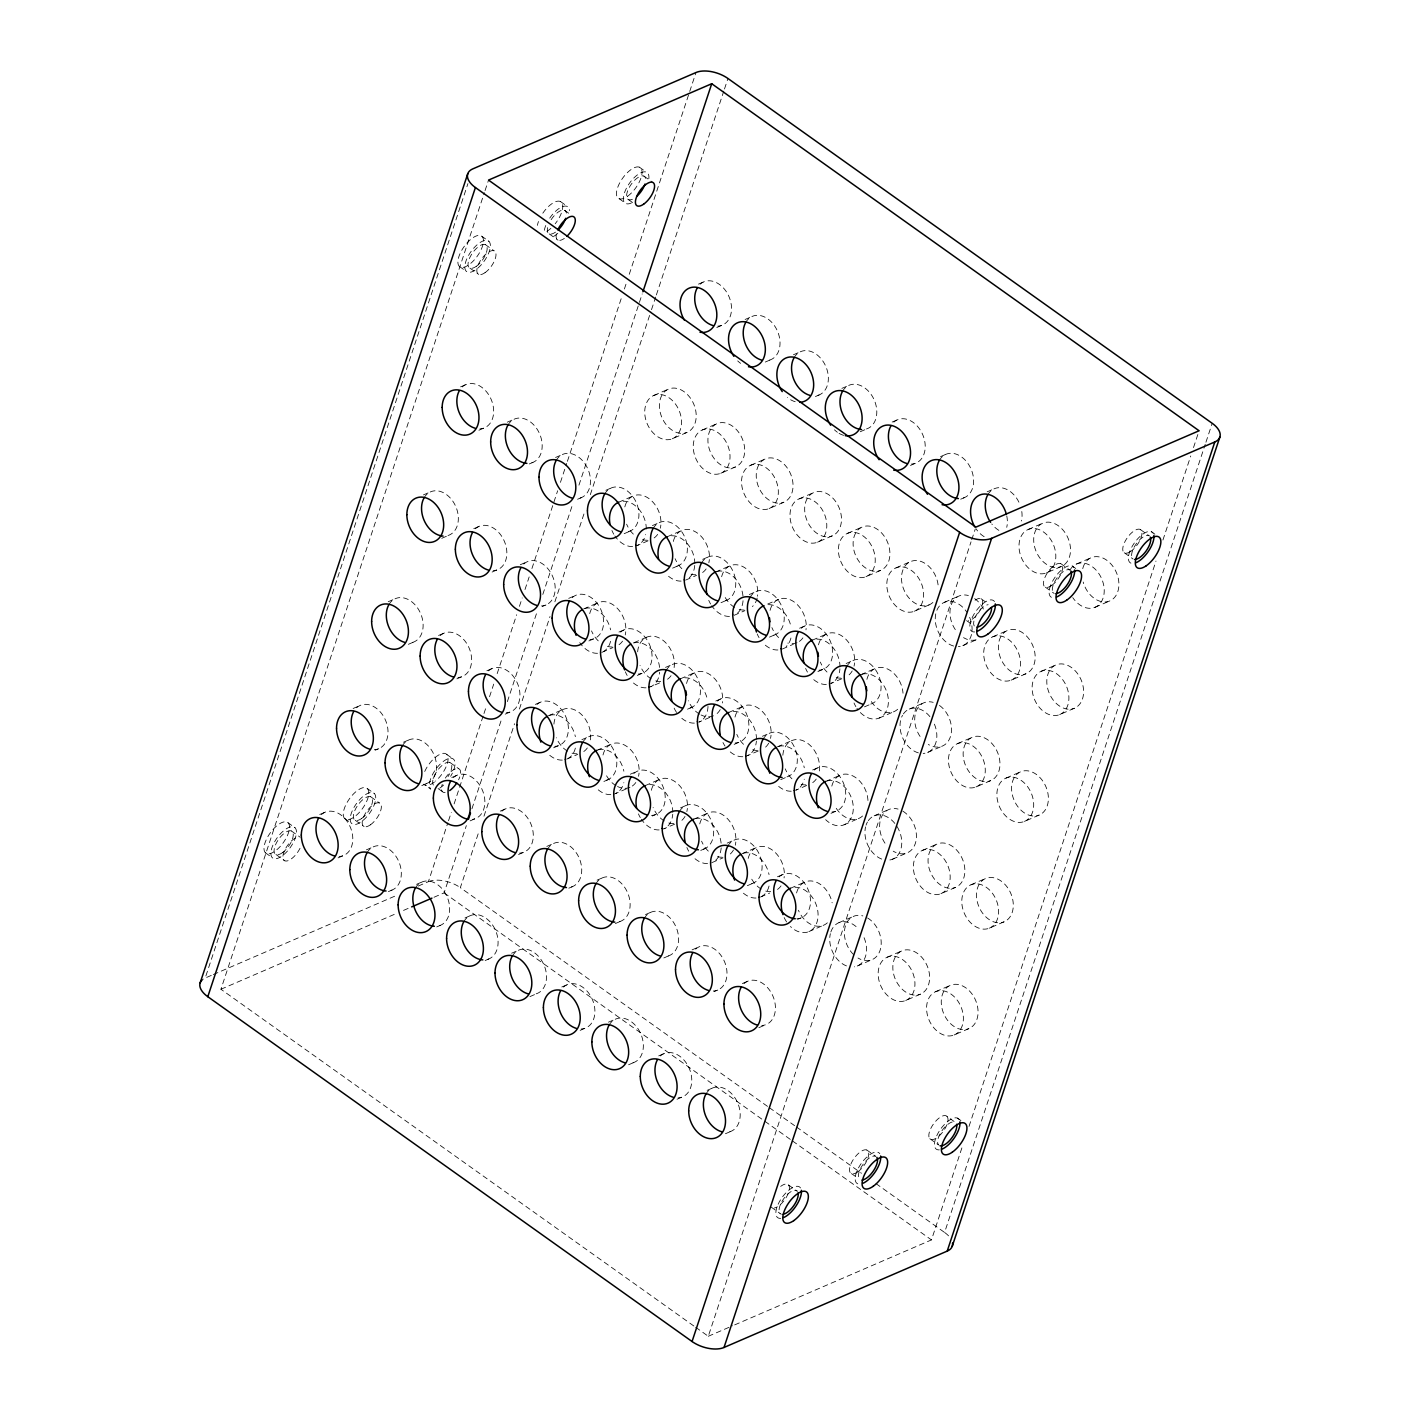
<?xml version="1.0" encoding="UTF-8"?>
<svg xmlns="http://www.w3.org/2000/svg" width="1420" height="1420" viewBox="0 0 1420 1420"><rect width="100%" height="100%" fill="white"/><g stroke="black" fill="none" stroke-linecap="round" stroke-linejoin="round"><path stroke-width="0.75" stroke-dasharray="5 3.75" d="M205.882 975.948L467.925 183.606M693.847 1325.996L220.934 989.261L484.362 192.712M485.054 190.599L488.533 180.091M418.226 886.062L428.378 881.678L447.832 822.837M448.525 820.724L451.311 812.329M454.098 803.915L483.279 715.644M483.971 713.532L486.066 707.231M489.545 696.723L493.716 684.12M497.178 673.612L516.649 614.753M519.436 606.358L522.205 597.944M524.992 589.548L529.163 576.928M531.932 568.515L557.652 490.752M560.438 482.356L566.686 463.435M567.397 461.34L621.605 297.401M624.392 288.988L626.468 282.686M629.255 274.291L689.019 93.543M689.729 91.43L695.977 72.526M433.97 897.262L444.105 892.878L466.346 825.623M471.919 808.814L501.81 718.449M507.366 701.622L536.565 613.351M542.813 594.447L572.704 504.065M578.952 485.161L642.213 293.904M767.51 1106.375L460.346 887.66L479.126 830.913M483.989 816.198L514.572 723.721M519.436 709.006L550.019 616.528M554.883 601.814L584.082 513.543M590.329 494.639L650.804 311.779M651.496 309.684L655.667 297.064M656.359 294.969L723.792 91.111M724.484 88.998L727.945 78.49M695.658 1327.274L708.296 1336.273L971.031 541.837M971.724 539.724L975.203 529.216M734.672 1324.895L931.467 1239.908L962.05 1147.431M969.008 1126.415L1155.986 561.06M1162.927 540.044L1190.741 455.98M1193.51 447.566L1199.083 430.757M948.56 1235.861A23.537 12.336 18.3 0 0 944.584 1232.454L1205.243 444.318M1205.935 442.223L1212.201 423.302M460.577 386.861L466.097 384.483M698.445 284.142L703.947 281.764M478.913 430.224L484.415 427.846M716.78 327.523L722.283 325.144M507.259 422.184L514.59 419.006M745.109 319.482L752.458 316.305M423.426 494.923L430.775 491.746M653.946 395.381L668.642 389.044M529.252 463.967L532.926 462.387M765.273 362.047L770.794 359.686M555.575 457.471L562.923 454.293M793.443 354.769L800.773 351.592M441.762 538.304L449.111 535.127M672.281 438.762A23.537 17.271 66.6 0 0 672.352 400.493A23.537 17.271 66.6 0 0 644.716 411.96A23.537 17.271 66.6 0 0 672.281 438.762L686.96 432.425A23.537 17.271 66.6 0 0 687.031 394.156A23.537 17.271 66.6 0 0 659.395 405.623A23.537 17.271 66.6 0 0 686.96 432.425M473.765 528.666L479.285 526.288M702.456 429.923L717.135 423.586M577.585 499.254L581.241 497.674M815.435 396.553L819.109 394.955M605.861 490.291L611.363 487.912M841.882 388.388L849.231 385.211M388.21 601.743L395.541 598.583M618.729 502.201L633.409 495.864M492.101 572.047L497.603 569.668M720.792 473.286A23.537 17.271 66.6 0 0 720.863 435.035A23.537 17.271 66.6 0 0 693.226 446.501A23.537 17.271 66.6 0 0 720.792 473.286L735.471 466.949A23.537 17.271 66.6 0 0 735.542 428.698A23.537 17.271 66.6 0 0 707.905 440.164A23.537 17.271 66.6 0 0 735.471 466.949M520.253 564.752L527.601 561.574M750.789 465.21L765.469 458.873M624.179 533.672L629.699 531.293M860.218 431.751L867.549 428.574M652.437 525.577L659.785 522.4M892.133 422.059L897.653 419.699M408.374 644.325L413.877 641.947M648.07 540.825L637.065 545.582A23.537 17.271 66.6 0 0 645.656 534.541M438.549 635.485L444.052 633.107M667.24 536.742L681.919 530.405M542.262 606.535L545.937 604.955M769.107 508.573A23.537 17.271 66.6 0 0 769.178 470.322A23.537 17.271 66.6 0 0 741.542 481.788A23.537 17.271 66.6 0 0 769.107 508.573L783.804 502.236A23.537 17.271 66.6 0 0 783.875 463.985A23.537 17.271 66.6 0 0 756.221 475.452A23.537 17.271 66.6 0 0 783.804 502.236M568.71 598.37L576.041 595.193M799.229 498.828L813.909 492.491M672.618 568.142L678.121 565.764M910.469 465.441L915.971 463.062M353.118 708.491L360.449 705.314M583.638 608.949L598.317 602.612M702.669 559.338L708.189 556.959M940.537 456.619L946.039 454.24M456.885 678.866L462.387 676.488M685.558 580.123L696.581 575.366M486.865 670.772L492.385 668.394M715.556 572.029L730.235 565.692M588.874 640.952L594.376 638.574M817.565 542.191A23.537 17.271 66.6 0 0 817.636 503.94A23.537 17.271 66.6 0 0 789.981 515.407A23.537 17.271 66.6 0 0 817.565 542.191L832.244 535.855A23.537 17.271 66.6 0 0 832.315 497.603A23.537 17.271 66.6 0 0 804.661 509.07A23.537 17.271 66.6 0 0 832.244 535.855M618.96 632.06L624.463 629.681M847.651 533.299L862.33 526.962M375.111 750.275L378.785 748.695M601.973 652.312L612.978 647.555M721.005 602.701L726.507 600.323M960.701 499.201L964.375 497.621M403.457 742.234L408.96 739.856M633.977 642.692L646.828 637.136M749.298 594.536L756.629 591.359M987.148 491.817L994.497 488.657M505.2 714.153L510.703 711.775M733.891 615.41L744.897 610.653M535.322 704.391L540.825 702.012M767.67 604.068L778.675 599.311M637.296 675.423L642.798 673.044M865.987 576.68A23.537 17.271 66.6 0 0 866.058 538.411A23.537 17.271 66.6 0 0 838.403 549.877A23.537 17.271 66.6 0 0 865.987 576.68L880.666 570.343A23.537 17.271 66.6 0 0 880.737 532.074A23.537 17.271 66.6 0 0 853.101 543.541A23.537 17.271 66.6 0 0 880.666 570.343M319.731 814.512L325.233 812.134M548.404 715.769L563.101 709.432M665.519 667.4L672.867 664.24M896.038 567.858L910.735 561.521M421.793 785.597L427.296 783.219M659.643 682.896L650.466 686.854A23.537 17.271 66.6 0 0 659.643 672.175M769.462 637.118L774.965 634.74M451.773 777.521L457.293 775.142M680.464 678.778L695.143 672.423M799.549 628.226L805.051 625.847M1028.24 529.465L1042.919 523.128M553.64 747.772L559.16 745.393M782.331 649.029L793.336 644.272M581.898 739.66L589.247 736.501M812.417 640.136L827.115 633.781M338.067 857.893L343.569 855.514M566.74 759.132L577.762 754.393M687.528 709.183L691.203 707.604M914.373 611.239A23.537 17.271 66.6 0 0 914.444 572.97A23.537 17.271 66.6 0 0 886.808 584.436A23.537 17.271 66.6 0 0 914.373 611.239L929.07 604.902M366.395 849.852L373.744 846.675M596.915 750.31L611.594 743.973M715.804 701.019L721.324 698.64M944.495 602.275L959.174 595.921M470.109 820.884L475.611 818.506M709.805 717.384L698.8 722.141A23.537 17.271 66.6 0 0 708.03 705.562M817.884 671.589L823.387 669.21M1046.575 572.846A23.537 17.271 66.6 0 0 1046.646 534.577A23.537 17.271 66.6 0 0 1018.992 546.043A23.537 17.271 66.6 0 0 1046.575 572.846L1061.255 566.509A23.537 17.271 66.6 0 0 1061.326 528.24A23.537 17.271 66.6 0 0 1033.689 539.707A23.537 17.271 66.6 0 0 1061.255 566.509M500.23 811.139L505.733 808.761M728.904 712.396L743.583 706.042M846.142 663.495L853.473 660.318M1076.662 563.953L1091.341 557.616M603.908 781.462L607.582 779.864M841.776 678.742L830.753 683.499A23.537 17.271 66.6 0 0 839.93 668.82M630.303 774.219L637.651 771.06M860.822 674.695L875.501 668.341M388.405 891.636L392.062 890.038M626.255 788.916L615.25 793.673A23.537 17.271 66.6 0 0 623.841 782.651M734.14 744.382L739.642 742.003M962.831 645.639L977.51 639.302A23.537 17.271 66.6 0 1 963.541 637.633M416.557 884.341L422.059 881.962M645.248 785.597L659.927 779.243M762.398 736.288L769.746 733.11M992.917 636.746L1007.596 630.409M211.278 975.416L205.19 978.043A23.537 12.336 18.3 0 0 201.977 980.102M213.302 974.546L397.937 894.813M518.548 854.503L524.069 852.124M758.245 751.003L747.24 755.759A23.537 17.271 66.6 0 0 756.398 741.08M864.478 706.858L871.809 703.699M1094.997 607.316L1109.677 600.979M546.807 846.409L554.155 843.231M777.326 746.867L792.023 740.53M220.934 989.261L395.417 913.912M403.529 910.397L409.617 907.77M652.312 816.021L655.969 814.423M879.158 718.058L893.837 711.722M680.588 807.838L686.091 805.459M909.279 709.095L923.958 702.758M436.721 926.923L440.395 925.325M674.589 824.203L663.566 828.96A23.537 17.271 66.6 0 0 672.743 814.281M780.734 779.651L788.064 776.491M1011.253 680.127A23.537 17.271 66.6 0 0 1011.324 641.858A23.537 17.271 66.6 0 0 983.687 653.324A23.537 17.271 66.6 0 0 1011.253 680.127L1025.932 673.772A23.537 17.271 66.6 0 0 1026.003 635.521A23.537 17.271 66.6 0 0 998.366 646.987A23.537 17.271 66.6 0 0 1025.932 673.772M464.997 917.959L470.499 915.581M693.688 819.216L708.367 812.861M812.666 769.977L818.168 767.599M1041.339 671.234L1056.019 664.897M568.816 888.192L572.491 886.612M806.684 785.491L795.661 790.248A23.537 17.271 66.6 0 0 804.27 779.207M597.039 880.169L602.559 877.791M825.73 781.426L840.409 775.089M700.752 850.42L704.427 848.823M927.597 752.458L942.294 746.121M727.182 843.107L734.513 839.948M957.701 743.565L972.38 737.228M485.161 960.541L488.835 958.944M712.023 862.579L723.028 857.822M830.984 813.341L836.504 810.962M1059.675 714.597A23.537 17.271 66.6 0 0 1059.746 676.346A23.537 17.271 66.6 0 0 1032.109 687.812A23.537 17.271 66.6 0 0 1059.675 714.597L1074.354 708.26A23.537 17.271 66.6 0 0 1074.425 669.991A23.537 17.271 66.6 0 0 1046.788 681.476A23.537 17.271 66.6 0 0 1074.354 708.26M511.591 953.228L518.921 950.051M742.11 853.686L756.789 847.349M615.375 923.55L620.877 921.172M844.066 824.789L858.745 818.452M645.496 914.569L650.999 912.19M874.188 815.825L888.867 809.489M747.346 885.689L752.848 883.311M976.019 786.946A23.537 17.271 66.6 0 0 976.108 748.677A23.537 17.271 66.6 0 0 948.453 760.144A23.537 17.271 66.6 0 0 976.019 786.946L990.716 780.609A23.537 17.271 66.6 0 0 990.787 742.341A23.537 17.271 66.6 0 0 963.133 753.807A23.537 17.271 66.6 0 0 990.716 780.609M777.432 876.797L782.935 874.418M1006.123 778.053L1020.803 771.717M529.926 996.609L537.257 993.432M760.446 897.067L769.622 893.091M561.823 986.989L567.326 984.61M790.514 888.245L805.193 881.909M663.832 957.95L669.335 955.571M892.505 859.207L907.202 852.852M692.09 949.856L699.421 946.678M922.609 850.314L937.289 843.977M797.596 919.379L801.27 917.799M1024.459 821.417A23.537 17.271 66.6 0 0 1024.53 783.166A23.537 17.271 66.6 0 0 996.875 794.632A23.537 17.271 66.6 0 0 1024.459 821.417L1039.138 815.08A23.537 17.271 66.6 0 0 1039.209 776.811A23.537 17.271 66.6 0 0 1011.572 788.295A23.537 17.271 66.6 0 0 1039.138 815.08M580.159 1030.37L585.661 1027.991M808.832 931.626L823.529 925.272M608.434 1022.187L615.783 1019.028M838.954 922.645L853.633 916.308M714.082 991.639L717.757 990.042M940.928 893.677A23.537 17.271 66.6 0 0 941.016 855.426A23.537 17.271 66.6 0 0 913.362 866.892A23.537 17.271 66.6 0 0 940.928 893.677L955.624 887.34A23.537 17.271 66.6 0 0 955.695 849.071A23.537 17.271 66.6 0 0 928.041 860.555A23.537 17.271 66.6 0 0 955.624 887.34M742.341 983.545L747.843 981.167M971.031 884.784L985.711 878.447M628.598 1064.769L634.101 1062.391M857.289 966.026L871.969 959.689M658.702 1055.877L664.205 1053.498M887.376 957.133L902.055 950.796M758.848 1027.707L766.179 1024.53M989.367 928.165A23.537 17.271 66.6 0 0 989.438 889.896A23.537 17.271 66.6 0 0 961.784 901.363A23.537 17.271 66.6 0 0 989.367 928.165L1004.046 921.828A23.537 17.271 66.6 0 0 1004.118 883.559A23.537 17.271 66.6 0 0 976.481 895.026A23.537 17.271 66.6 0 0 1004.046 921.828M677.02 1099.257L682.541 1096.879M905.711 1000.496A23.537 17.271 66.6 0 0 905.783 962.245A23.537 17.271 66.6 0 0 878.146 973.712A23.537 17.271 66.6 0 0 905.711 1000.496L920.391 994.16A23.537 17.271 66.6 0 0 920.462 955.908A23.537 17.271 66.6 0 0 892.825 967.375A23.537 17.271 66.6 0 0 920.391 994.16M707.125 1090.365L712.627 1087.986M935.798 991.604L950.495 985.267M725.442 1133.728L730.963 1131.35M954.133 1034.985A23.537 17.271 66.6 0 0 954.205 996.716A23.537 17.271 66.6 0 0 926.568 1008.182A23.537 17.271 66.6 0 0 954.133 1034.985L968.813 1028.648A23.537 17.271 66.6 0 0 968.884 990.379A23.537 17.271 66.6 0 0 941.247 1001.845A23.537 17.271 66.6 0 0 968.813 1028.648M708.296 1336.273L732.631 1325.765M639.337 167.134L646.26 172.069M1151.407 531.719L1154.868 534.168M1140.438 529.589L1149.259 535.855A14.129 6.106 -54.5 0 0 1137.118 542.671A14.129 6.106 -54.5 0 0 1132.024 557.776M643.846 176.062L652.667 182.346M628.492 199.652L635.557 204.675M1124.267 552.753L1133.089 559.019M619.173 198.711L626.096 203.646M560.563 201.604L567.467 206.539M1072.313 566.047L1075.774 568.497M564.557 210.302L571.621 215.325M1060.74 563.598L1069.562 569.881A14.129 6.106 -54.5 0 0 1057.19 577.745A14.129 6.106 -54.5 0 0 1052.983 592.442M549.203 233.892L558.024 240.175M1045.386 587.188L1054.208 593.471M481.983 236.377A18.833 8.147 -54.5 0 1 470.18 263.818A18.833 8.147 -54.5 0 1 459.867 254.02A18.833 8.147 -54.5 0 1 481.983 236.377L488.906 241.311A18.833 8.147 -54.5 0 1 477.102 268.735A18.833 8.147 -54.5 0 1 466.79 258.955A18.833 8.147 -54.5 0 1 488.906 241.311M485.267 244.542L494.089 250.808M980.936 598.636L988 603.642M966.612 620.647L973.658 625.67M469.913 268.132L478.735 274.397M459.37 266.427L466.292 271.362M446.803 754.481L453.726 759.398M957.47 1118.108L960.932 1120.575M449.909 762.469L458.731 768.735M947.033 1116.422A14.129 6.106 -54.5 0 1 937.768 1137.083A14.129 6.106 -54.5 0 1 930.455 1129.184A14.129 6.106 -54.5 0 1 947.033 1116.422L954.08 1121.445M438.088 788.561L443.377 792.324M929.816 1138.698L938.62 1144.981A14.129 6.106 -54.5 0 1 941.921 1130.764A14.129 6.106 -54.5 0 1 954.453 1121.889M367.443 788.65A18.833 8.147 -54.5 0 1 355.302 816.163A18.833 8.147 -54.5 0 1 345.344 805.903A18.833 8.147 -54.5 0 1 367.443 788.65L374.365 793.567A18.833 8.147 -54.5 0 1 362.224 821.079A18.833 8.147 -54.5 0 1 352.267 810.838A18.833 8.147 -54.5 0 1 374.365 793.567M370.62 796.691L379.442 802.974M866.803 1150.005L875.625 1156.288A14.129 6.106 -54.5 0 0 863.253 1164.134A14.129 6.106 -54.5 0 0 859.047 1178.848M769.321 1107.653L794.614 1125.669M796.425 1126.947L861.478 1173.275M875.927 1183.57L944.584 1232.454M355.284 820.281L364.088 826.564M851.45 1173.594L858.514 1178.618M344.616 818.488L351.539 823.422M444.105 892.878L790.674 1139.656M792.484 1140.934L931.467 1239.908M288.082 822.801A18.833 8.147 -54.5 0 1 276.208 850.243A18.833 8.147 -54.5 0 1 265.966 840.374A18.833 8.147 -54.5 0 1 288.082 822.801L294.987 827.718A18.833 8.147 -54.5 0 1 283.113 855.177A18.833 8.147 -54.5 0 1 272.871 845.29A18.833 8.147 -54.5 0 1 294.987 827.718M291.348 830.931L300.17 837.214M788.526 1184.972L797.33 1191.256A14.129 6.106 -54.5 0 0 783.485 1199.048A14.129 6.106 -54.5 0 0 781.319 1214.224M275.995 854.52L284.817 860.804M771.166 1207.106L779.971 1213.372M265.416 852.816L272.338 857.733M974.28 625.954A13.188 5.698 -54.5 0 1 977.226 613.653A13.188 5.698 -54.5 0 1 988.125 604.689M975.061 600.252A13.188 5.698 -54.5 0 1 982.001 606.091A13.188 5.698 -54.5 0 1 968.245 620.859M974.688 631.935A18.833 8.147 -54.5 0 1 974.936 612.694A18.833 8.147 -54.5 0 1 994.461 601.547M780.663 1186.392A14.129 6.106 -54.5 0 1 788.863 1191.575A14.129 6.106 -54.5 0 1 774.361 1207.994M780.751 1218.342A18.833 8.147 -54.5 0 1 781 1199.083A18.833 8.147 -54.5 0 1 800.525 1187.954M300.01 848.29A14.129 6.106 -54.5 0 1 286.556 861.035A14.129 6.106 -54.5 0 1 284.958 849.728A14.129 6.106 -54.5 0 1 298.413 836.984M582.484 742.713A23.537 17.271 66.6 0 1 613.032 748.784A23.537 17.271 66.6 0 1 603.127 780.84M537.009 704.48A23.537 17.271 66.6 0 1 565.941 717.082A23.537 17.271 66.6 0 1 554.705 746.37M488.551 670.861A23.537 17.271 66.6 0 1 517.501 683.464A23.537 17.271 66.6 0 1 506.266 712.751M633.817 773.509A23.537 17.271 66.6 0 1 662.767 786.112A23.537 17.271 66.6 0 1 651.531 815.399M679.346 811.672A23.537 17.271 66.6 0 1 709.379 816.855A23.537 17.271 66.6 0 1 701.515 849.657M727.768 846.16A23.537 17.271 66.6 0 1 758.316 852.231A23.537 17.271 66.6 0 1 748.411 884.287M779.118 876.868A23.537 17.271 66.6 0 1 808.069 889.488A23.537 17.271 66.6 0 1 796.833 918.775M440.236 635.574A23.537 17.271 66.6 0 1 469.186 648.177A23.537 17.271 66.6 0 1 457.95 677.464M388.796 604.796A23.537 17.271 66.6 0 1 419.344 610.866A23.537 17.271 66.6 0 1 409.439 642.923M620.647 632.131A23.537 17.271 66.6 0 1 649.597 644.733A23.537 17.271 66.6 0 1 638.361 674.021M572.224 597.642A23.537 17.271 66.6 0 1 601.175 610.263A23.537 17.271 66.6 0 1 589.939 639.55M523.785 564.024A23.537 17.271 66.6 0 1 552.735 576.644A23.537 17.271 66.6 0 1 541.499 605.932M666.122 670.453A23.537 17.271 66.6 0 1 696.652 676.523A23.537 17.271 66.6 0 1 686.765 708.58M717.49 701.09A23.537 17.271 66.6 0 1 746.441 713.71A23.537 17.271 66.6 0 1 735.205 742.979M762.984 739.341A23.537 17.271 66.6 0 1 793.034 744.524A23.537 17.271 66.6 0 1 785.153 777.308M814.352 770.048A23.537 17.271 66.6 0 1 843.285 782.668A23.537 17.271 66.6 0 1 832.049 811.938M475.452 528.737A23.537 17.271 66.6 0 1 504.402 541.357A23.537 17.271 66.6 0 1 493.166 570.645M424.012 497.976A23.537 17.271 66.6 0 1 454.063 503.159A23.537 17.271 66.6 0 1 446.182 535.943M512.176 956.281A23.537 17.271 66.6 0 1 542.724 962.352A23.537 17.271 66.6 0 1 532.819 994.408M463.754 921.793A23.537 17.271 66.6 0 1 494.302 927.863A23.537 17.271 66.6 0 1 484.397 959.92M415.314 888.174A23.537 17.271 66.6 0 1 445.862 894.245A23.537 17.271 66.6 0 1 435.958 926.302M563.509 987.077A23.537 17.271 66.6 0 1 592.459 999.68A23.537 17.271 66.6 0 1 581.224 1028.967M609.02 1025.24A23.537 17.271 66.6 0 1 639.568 1031.31A23.537 17.271 66.6 0 1 629.663 1063.367M660.389 1055.947A23.537 17.271 66.6 0 1 689.321 1068.568A23.537 17.271 66.6 0 1 678.085 1097.855M705.864 1094.199A23.537 17.271 66.6 0 1 736.412 1100.269A23.537 17.271 66.6 0 1 726.507 1132.326M366.981 852.887A23.537 17.271 66.6 0 1 397.032 858.071A23.537 17.271 66.6 0 1 389.151 890.872M321.417 814.583A23.537 17.271 66.6 0 1 350.349 827.203A23.537 17.271 66.6 0 1 339.114 856.491M547.392 849.462A23.537 17.271 66.6 0 1 577.94 855.532A23.537 17.271 66.6 0 1 568.035 887.589M501.917 811.21A23.537 17.271 66.6 0 1 530.849 823.813A23.537 17.271 66.6 0 1 519.614 853.101M453.459 777.592A23.537 17.271 66.6 0 1 482.001 789.272A23.537 17.271 66.6 0 1 472.7 819.34M595.797 884.003A23.537 17.271 66.6 0 1 626.344 890.091A23.537 17.271 66.6 0 1 616.44 922.148M644.254 918.42A23.537 17.271 66.6 0 1 674.802 924.491A23.537 17.271 66.6 0 1 664.897 956.547M695.605 949.128A23.537 17.271 66.6 0 1 724.555 961.748A23.537 17.271 66.6 0 1 713.319 991.018M744.027 983.616A23.537 17.271 66.6 0 1 772.977 996.219A23.537 17.271 66.6 0 1 761.741 1025.506M402.215 746.068A23.537 17.271 66.6 0 1 432.745 752.139A23.537 17.271 66.6 0 1 422.858 784.195M356.633 707.764A23.537 17.271 66.6 0 1 385.583 720.384A23.537 17.271 66.6 0 1 374.347 749.653M653.04 528.613A23.537 17.271 66.6 0 1 683.57 534.683A23.537 17.271 66.6 0 1 673.666 566.74M604.601 494.142A23.537 17.271 66.6 0 1 635.148 500.213A23.537 17.271 66.6 0 1 625.244 532.269M556.161 460.524A23.537 17.271 66.6 0 1 586.708 466.594A23.537 17.271 66.6 0 1 576.804 498.651M701.427 563.172A23.537 17.271 66.6 0 1 731.974 569.242A23.537 17.271 66.6 0 1 722.07 601.299M749.884 597.572A23.537 17.271 66.6 0 1 780.432 603.642A23.537 17.271 66.6 0 1 770.528 635.716M801.235 628.297A23.537 17.271 66.6 0 1 830.185 640.899A23.537 17.271 66.6 0 1 818.949 670.187M846.728 666.53A23.537 17.271 66.6 0 1 877.276 672.618A23.537 17.271 66.6 0 1 867.371 704.675M507.845 425.237A23.537 17.271 66.6 0 1 538.393 431.307A23.537 17.271 66.6 0 1 528.489 463.364M462.263 386.932A23.537 17.271 66.6 0 1 491.214 399.535A23.537 17.271 66.6 0 1 479.978 428.822M840.995 678.139A23.537 17.271 66.6 0 1 836.238 677.571M827.026 672.05A23.537 17.271 66.6 0 1 820.316 662.093M818.506 644.822A23.537 17.271 66.6 0 1 841.084 635.45A23.537 17.271 66.6 0 1 854.041 666.122M852.195 670.95A23.537 17.271 66.6 0 1 846.799 676.506M797.01 642.674A23.537 17.271 66.6 0 1 787.798 643.082M778.604 637.58A23.537 17.271 66.6 0 1 771.894 627.622M770.084 610.351A23.537 17.271 66.6 0 1 791.881 600.536A23.537 17.271 66.6 0 1 805.974 629.859M802.903 637.846A23.537 17.271 66.6 0 1 798.359 642.017M744.133 610.032A23.537 17.271 66.6 0 1 736.163 608.239M734.601 607.387A23.537 17.271 66.6 0 1 724.306 595.867M721.644 576.733A23.537 17.271 66.6 0 1 743.423 566.917A23.537 17.271 66.6 0 1 757.517 596.24M757.179 598.033A23.537 17.271 66.6 0 1 752.387 606.606M897.653 709.272A23.537 17.271 66.6 0 1 869.572 698.516M866.91 679.381A23.537 17.271 66.6 0 1 886.311 668.465A23.537 17.271 66.6 0 1 903.014 693.208M939.454 705.42A23.537 17.271 66.6 0 1 950.654 735.95A23.537 17.271 66.6 0 1 928.325 744.453M920.071 736.447A23.537 17.271 66.6 0 1 916.131 711.26A23.537 17.271 66.6 0 1 933.171 702.35M695.8 574.745A23.537 17.271 66.6 0 1 691.043 574.177M681.848 568.674A23.537 17.271 66.6 0 1 675.121 558.717M673.311 541.446A23.537 17.271 66.6 0 1 695.889 532.074A23.537 17.271 66.6 0 1 708.846 562.746M706.13 568.941A23.537 17.271 66.6 0 1 701.604 573.112M647.307 540.221A23.537 17.271 66.6 0 1 642.532 539.653M633.338 534.133A23.537 17.271 66.6 0 1 626.61 524.175M624.818 506.904A23.537 17.271 66.6 0 1 647.378 497.532A23.537 17.271 66.6 0 1 660.335 528.204M657.637 534.399A23.537 17.271 66.6 0 1 653.093 538.588M932.887 602.453A23.537 17.271 66.6 0 1 903.936 589.832A23.537 17.271 66.6 0 1 915.172 560.545A23.537 17.271 66.6 0 1 938.3 588.324M955.305 629.628A23.537 17.271 66.6 0 1 951.365 604.441A23.537 17.271 66.6 0 1 968.387 595.53M974.67 598.601A23.537 17.271 66.6 0 1 983.456 609.127M770.687 891.689A23.537 17.271 66.6 0 1 762.717 889.896M761.155 889.044A23.537 17.271 66.6 0 1 750.86 877.524M748.198 858.39A23.537 17.271 66.6 0 1 769.977 848.574A23.537 17.271 66.6 0 1 784.071 877.915M781.018 885.885A23.537 17.271 66.6 0 1 775.125 890.73M722.247 857.218A23.537 17.271 66.6 0 1 717.49 856.65M708.296 851.13A23.537 17.271 66.6 0 1 701.569 841.172M699.758 823.902A23.537 17.271 66.6 0 1 722.336 814.547A23.537 17.271 66.6 0 1 735.294 845.202M733.448 850.03A23.537 17.271 66.6 0 1 728.052 855.585M673.808 823.6A23.537 17.271 66.6 0 1 665.856 821.807M664.294 820.955A23.537 17.271 66.6 0 1 653.129 807.554M651.318 790.283A23.537 17.271 66.6 0 1 673.897 780.929A23.537 17.271 66.6 0 1 686.854 811.583M685.008 816.411A23.537 17.271 66.6 0 1 679.612 821.967M827.345 922.822A23.537 17.271 66.6 0 1 798.395 910.22M796.584 892.949A23.537 17.271 66.6 0 1 814.388 881.5A23.537 17.271 66.6 0 1 832.138 902.818M867.602 917.977A23.537 17.271 66.6 0 1 880.577 948.649A23.537 17.271 66.6 0 1 857.999 958.021M853.562 954.577A23.537 17.271 66.6 0 1 845.042 927.349A23.537 17.271 66.6 0 1 862.845 915.9M629.93 787.337A23.537 17.271 66.6 0 1 617.522 786.52M615.96 785.668A23.537 17.271 66.6 0 1 605.666 774.131M603.003 754.996A23.537 17.271 66.6 0 1 625.563 745.642A23.537 17.271 66.6 0 1 638.538 776.296M635.823 782.509A23.537 17.271 66.6 0 1 631.279 786.68M576.981 753.772A23.537 17.271 66.6 0 1 569.012 751.979M567.45 751.127A23.537 17.271 66.6 0 1 556.303 737.743M553.924 724.111A23.537 17.271 66.6 0 1 575.49 710.248A23.537 17.271 66.6 0 1 590.028 741.772M587.312 747.967A23.537 17.271 66.6 0 1 582.786 752.139M805.903 784.87A23.537 17.271 66.6 0 1 801.146 784.302M791.934 778.799A23.537 17.271 66.6 0 1 785.224 768.841M782.846 755.209A23.537 17.271 66.6 0 1 804.412 741.346A23.537 17.271 66.6 0 1 818.949 772.87M816.234 779.065A23.537 17.271 66.6 0 1 811.707 783.236M757.481 750.399A23.537 17.271 66.6 0 1 752.707 749.831M743.512 744.311A23.537 17.271 66.6 0 1 736.803 734.353M734.992 717.082A23.537 17.271 66.6 0 1 757.552 707.71A23.537 17.271 66.6 0 1 770.528 738.382M768.681 743.21A23.537 17.271 66.6 0 1 763.268 748.766M713.479 715.804A23.537 17.271 66.6 0 1 701.072 714.988M699.51 714.136A23.537 17.271 66.6 0 1 688.345 700.734M686.552 683.464A23.537 17.271 66.6 0 1 708.332 673.648A23.537 17.271 66.6 0 1 722.425 702.989M720.224 709.592A23.537 17.271 66.6 0 1 714.828 715.147M862.561 816.003A23.537 17.271 66.6 0 1 834.481 805.246M831.818 786.112A23.537 17.271 66.6 0 1 852.018 775.533A23.537 17.271 66.6 0 1 867.993 801.874M902.836 811.157A23.537 17.271 66.6 0 1 915.793 841.829A23.537 17.271 66.6 0 1 893.233 851.183M884.979 843.178A23.537 17.271 66.6 0 1 881.039 818.009A23.537 17.271 66.6 0 1 898.079 809.08M660.708 681.493A23.537 17.271 66.6 0 1 652.756 679.701M651.177 678.849A23.537 17.271 66.6 0 1 640.029 665.447M637.651 651.816A23.537 17.271 66.6 0 1 659.217 637.953A23.537 17.271 66.6 0 1 673.754 669.477M671.039 675.689A23.537 17.271 66.6 0 1 665.163 680.517M612.215 646.952A23.537 17.271 66.6 0 1 607.441 646.384M598.246 640.864A23.537 17.271 66.6 0 1 591.519 630.906M589.726 613.635A23.537 17.271 66.6 0 1 612.286 604.281A23.537 17.271 66.6 0 1 625.244 634.935M622.546 641.148A23.537 17.271 66.6 0 1 618.002 645.319M893.837 422.148A23.537 17.271 66.6 0 1 922.769 434.751A23.537 17.271 66.6 0 1 911.533 464.038M842.468 391.423A23.537 17.271 66.6 0 1 873.016 397.493A23.537 17.271 66.6 0 1 863.111 429.55M794.028 357.805A23.537 17.271 66.6 0 1 824.576 363.875A23.537 17.271 66.6 0 1 814.672 395.931M939.294 460.471A23.537 17.271 66.6 0 1 969.842 466.541A23.537 17.271 66.6 0 1 959.938 498.597M998.863 530.352A23.537 17.271 66.6 0 1 991.799 523.98M987.734 494.87A23.537 17.271 66.6 0 1 1019.613 503.709M1021.796 511.519A23.537 17.271 66.6 0 1 1021.424 520.998M1082.75 568.639A23.537 17.271 66.6 0 1 1110.653 563.651A23.537 17.271 66.6 0 1 1111.895 599.79A23.537 17.271 66.6 0 1 1083.194 582.058M745.695 322.517A23.537 17.271 66.6 0 1 776.243 328.588A23.537 17.271 66.6 0 1 766.338 360.644M700.131 284.213A23.537 17.271 66.6 0 1 729.081 296.833A23.537 17.271 66.6 0 1 717.846 326.121M864.088 937.715A23.537 17.271 66.6 0 1 854.378 966.843M846.48 965.902A23.537 17.271 66.6 0 1 830.363 933.685M830.842 931.981A23.537 17.271 66.6 0 1 857.36 927.757M794.952 887.269A23.537 17.271 66.6 0 1 817.92 917.888A23.537 17.271 66.6 0 1 790.425 926.514M786.627 921.935A23.537 17.271 66.6 0 1 783.716 916.557M755.99 898.043A23.537 17.271 66.6 0 1 742.039 891.955M743.53 853.189A23.537 17.271 66.6 0 1 769.054 874.596M769.036 886.027A23.537 17.271 66.6 0 1 761.794 896.41M707.568 863.555A23.537 17.271 66.6 0 1 693.617 857.467M688.718 851.183A23.537 17.271 66.6 0 1 686.889 847.509M695.108 818.719A23.537 17.271 66.6 0 1 721.253 846M721.183 847.9A23.537 17.271 66.6 0 1 713.372 861.922M659.128 829.937A23.537 17.271 66.6 0 1 641.361 819.287M640.278 817.565A23.537 17.271 66.6 0 1 638.45 813.891M649.685 784.621A23.537 17.271 66.6 0 1 672.814 812.382M610.813 794.65A23.537 17.271 66.6 0 1 596.844 788.561M598.335 749.813A23.537 17.271 66.6 0 1 623.877 771.202M562.302 760.108A23.537 17.271 66.6 0 1 548.333 754.038M549.842 715.272A23.537 17.271 66.6 0 1 575.366 736.678M575.348 748.109A23.537 17.271 66.6 0 1 568.089 758.475M597.518 653.289A23.537 17.271 66.6 0 1 579.75 642.639M585.058 608.452A23.537 17.271 66.6 0 1 610.582 629.841M610.564 641.29A23.537 17.271 66.6 0 1 603.322 651.656M632.61 546.558A23.537 17.271 66.6 0 1 614.842 535.908M613.777 534.186A23.537 17.271 66.6 0 1 611.931 530.512M623.167 501.224A23.537 17.271 66.6 0 1 646.295 529.003M681.121 581.099A23.537 17.271 66.6 0 1 667.151 575.011M671.678 535.766A23.537 17.271 66.6 0 1 694.806 563.545M694.735 565.444A23.537 17.271 66.6 0 1 686.925 579.466M646.029 687.83A23.537 17.271 66.6 0 1 632.06 681.742M627.178 675.458A23.537 17.271 66.6 0 1 625.35 671.784M633.568 642.994A23.537 17.271 66.6 0 1 659.714 670.275M694.362 723.117A23.537 17.271 66.6 0 1 680.393 717.029M676.594 712.467A23.537 17.271 66.6 0 1 673.666 707.071M684.901 677.802A23.537 17.271 66.6 0 1 707.426 699.669M729.454 616.386A23.537 17.271 66.6 0 1 711.686 605.719M710.603 604.015A23.537 17.271 66.6 0 1 708.757 600.341M716.976 571.532A23.537 17.271 66.6 0 1 743.121 598.832M743.05 600.731A23.537 17.271 66.6 0 1 735.24 614.753M740.601 363.342A23.537 17.271 66.6 0 1 737.708 360.911M795.218 401.718A23.537 17.271 66.6 0 1 787.443 397.476M843.658 435.319A23.537 17.271 66.6 0 1 838.9 433.26M837.374 432.248A23.537 17.271 66.6 0 1 834.463 429.816M777.894 649.987A23.537 17.271 66.6 0 1 763.924 643.917M759.043 637.633A23.537 17.271 66.6 0 1 757.197 633.959M768.451 604.672A23.537 17.271 66.6 0 1 790.958 626.557M790.94 637.988A23.537 17.271 66.6 0 1 786.147 646.561M742.802 756.736A23.537 17.271 66.6 0 1 728.833 750.647M725.034 746.086A23.537 17.271 66.6 0 1 722.975 742.553M733.359 711.42A23.537 17.271 66.6 0 1 756.487 739.181M791.224 791.206A23.537 17.271 66.6 0 1 777.255 785.136M778.746 746.37A23.537 17.271 66.6 0 1 804.288 767.776M826.316 684.476A23.537 17.271 66.6 0 1 812.346 678.387M807.465 672.104A23.537 17.271 66.6 0 1 805.637 668.429M816.873 639.16A23.537 17.271 66.6 0 1 840.001 666.921M862.242 674.198A23.537 17.271 66.6 0 1 885.672 689.126A23.537 17.271 66.6 0 1 881.376 716.869A23.537 17.271 66.6 0 1 856.952 708.385M855.87 706.663A23.537 17.271 66.6 0 1 854.023 702.989M827.15 780.929A23.537 17.271 66.6 0 1 853.278 809.169A23.537 17.271 66.6 0 1 825.659 819.695M868.294 820.671A23.537 17.271 66.6 0 1 898.452 829.031A23.537 17.271 66.6 0 1 888.068 860.183M881.696 859.082A23.537 17.271 66.6 0 1 865.579 826.866M866.058 825.162A23.537 17.271 66.6 0 1 867.425 822.038M934.395 724.147A23.537 17.271 66.6 0 1 923.16 753.434M918.403 752.866A23.537 17.271 66.6 0 1 902.516 715.307M903.386 713.923A23.537 17.271 66.6 0 1 931.484 718.768M969.629 617.327A23.537 17.271 66.6 0 1 958.394 646.615M953.619 646.047A23.537 17.271 66.6 0 1 936.668 610.778A23.537 17.271 66.6 0 1 966.7 611.949M1069.917 570.166A23.537 17.271 66.6 0 1 1096.418 570.467A23.537 17.271 66.6 0 1 1099.896 603.748A23.537 17.271 66.6 0 1 1072.774 597.642M984.167 536.689A23.537 17.271 66.6 0 1 975.931 528.684M1006.762 515.886A23.537 17.271 66.6 0 1 1006.744 527.335M551.137 219.674A14.129 6.106 -54.5 0 1 566.403 213.089M555.522 232.135A14.129 6.106 -54.5 0 1 548.084 225.904M542.813 213.195A18.833 8.147 -54.5 0 1 561.131 202.013A18.833 8.147 -54.5 0 1 555.184 223.774M550.871 228.371A18.833 8.147 -54.5 0 1 544.375 232.614M537.417 225.372A18.833 8.147 -54.5 0 1 538.482 221.52M433.331 785.029A14.129 6.106 -54.5 0 1 437.928 769.835A14.129 6.106 -54.5 0 1 450.389 762.717A14.129 6.106 -54.5 0 1 447.974 776.669M424.722 771.486A18.833 8.147 -54.5 0 1 446.555 754.233A18.833 8.147 -54.5 0 1 435.549 781.124M434.449 782.029A18.833 8.147 -54.5 0 1 423.834 784.177L430.757 789.112A18.833 8.147 -54.5 0 1 435.638 769.48A18.833 8.147 -54.5 0 1 452.572 758.564A18.833 8.147 -54.5 0 1 450.637 776.296M632.397 199.279A14.129 6.106 -54.5 0 1 627.072 192.641A14.129 6.106 -54.5 0 1 638.361 177.269A14.129 6.106 -54.5 0 1 645.656 181.227M564.343 238.418A14.129 6.106 -54.5 0 1 556.889 232.17M445.312 778.124A14.129 6.106 -54.5 0 1 457.915 768.522A14.129 6.106 -54.5 0 1 458.589 779.828M445.135 792.555A14.129 6.106 -54.5 0 1 442.241 784.337M1130.923 563.172A18.833 8.147 -54.5 0 1 1134.917 542.191A18.833 8.147 -54.5 0 1 1153.04 533.086M1051.439 597.305A18.833 8.147 -54.5 0 1 1055.93 576.023A18.833 8.147 -54.5 0 1 1073.875 567.521M857.751 1183.819A18.833 8.147 -54.5 0 1 861.638 1162.909A18.833 8.147 -54.5 0 1 879.797 1153.679M939.33 1149.863A18.833 8.147 -54.5 0 1 939.578 1130.622A18.833 8.147 -54.5 0 1 959.104 1119.475M549.717 218.13A18.833 8.147 -54.5 0 1 569.633 210.604M557.794 233.306A18.833 8.147 -54.5 0 1 551.297 237.548M544.339 230.288A18.833 8.147 -54.5 0 1 547.232 222.283M631.367 202.989A18.833 8.147 -54.5 0 1 623.948 194.54A18.833 8.147 -54.5 0 1 638.84 173.897A18.833 8.147 -54.5 0 1 648.851 178.743M443.59 785.065A18.833 8.147 -54.5 0 1 438.088 789.076M428.378 881.678A23.537 12.336 18.3 0 1 460.346 887.66M476.233 266.374A14.129 6.106 -54.5 0 0 486.492 245.571A14.129 6.106 -54.5 0 0 470.073 257.055A14.129 6.106 -54.5 0 0 476.233 266.374M282.296 852.781A14.129 6.106 -54.5 0 0 292.573 831.96A14.129 6.106 -54.5 0 0 276.137 843.444A14.129 6.106 -54.5 0 0 282.296 852.781M485.054 272.658A14.129 6.106 -54.5 0 0 495.314 251.837A14.129 6.106 -54.5 0 0 478.895 263.321A14.129 6.106 -54.5 0 0 485.054 272.658M361.585 818.541A14.129 6.106 -54.5 0 0 371.845 797.721A14.129 6.106 -54.5 0 0 355.426 809.205A14.129 6.106 -54.5 0 0 361.585 818.541M627.693 196.155A18.833 8.147 -54.5 0 0 641.023 168.43A18.833 8.147 -54.5 0 0 619.049 184.209A18.833 8.147 -54.5 0 0 627.693 196.155M370.407 824.825A14.129 6.106 -54.5 0 0 380.666 804.004A14.129 6.106 -54.5 0 0 364.248 815.488A14.129 6.106 -54.5 0 0 370.407 824.825M1051.705 585.448A14.129 6.106 -54.5 0 0 1061.965 564.628A14.129 6.106 -54.5 0 0 1045.528 576.112A14.129 6.106 -54.5 0 0 1051.705 585.448M1130.284 551.688A14.129 6.106 -54.5 0 0 1141.503 530.832A14.129 6.106 -54.5 0 0 1125.279 540.984A14.129 6.106 -54.5 0 0 1130.284 551.688M857.769 1171.855A14.129 6.106 -54.5 0 0 868.028 1151.034A14.129 6.106 -54.5 0 0 851.592 1162.519A14.129 6.106 -54.5 0 0 857.769 1171.855"/><path stroke-width="1.5" d="M200.167 982.871L467.766 173.701M207.799 996.698L475.416 187.546A23.537 12.336 18.3 0 1 472.789 168.891L695.977 72.526A23.537 12.336 18.3 0 1 727.945 78.49L1212.201 423.302A23.537 12.336 18.3 0 1 1214.81 441.957L947.211 1251.109L724.022 1347.473A23.537 12.336 18.3 0 1 692.055 1341.509L207.799 996.698A23.537 12.336 18.3 0 1 201.977 980.102M468.44 819.322L470.517 813.021M642.905 291.792L711.722 83.727L1199.083 430.757L975.895 527.122L488.533 180.091L711.722 83.727M692.055 1341.509L959.654 532.34L475.416 187.546M724.022 1347.473L991.621 538.322L1214.81 441.957M952.234 1246.298L1219.833 437.129M411.658 906.901L431.946 898.132M991.48 607.511A13.188 5.698 -54.5 0 1 986.971 619.582A13.188 5.698 -54.5 0 1 977.049 627.125M995.278 603.908A18.833 8.147 -54.5 0 1 977.546 631.137M798.093 1192.853A14.129 6.106 -54.5 0 1 793.816 1205.58A14.129 6.106 -54.5 0 1 783.166 1214.277M801.341 1190.297A18.833 8.147 -54.5 0 1 783.627 1217.543M598.37 780.272A23.537 17.271 66.6 0 1 582.484 742.713M549.948 745.802A23.537 17.271 66.6 0 1 534.062 708.243M501.509 712.183A23.537 17.271 66.6 0 1 485.622 674.624M646.774 814.832A23.537 17.271 66.6 0 1 630.888 777.272M698.409 849.781A23.537 17.271 66.6 0 1 680.162 835.634A23.537 17.271 66.6 0 1 679.346 811.672M743.636 883.719A23.537 17.271 66.6 0 1 727.768 846.16M795.271 918.758A23.537 17.271 66.6 0 1 777.006 904.593A23.537 17.271 66.6 0 1 776.19 880.631M453.175 676.896A23.537 17.271 66.6 0 1 437.307 639.337M404.664 642.355A23.537 17.271 66.6 0 1 388.796 604.796M633.586 673.453A23.537 17.271 66.6 0 1 617.718 635.894M585.164 638.982A23.537 17.271 66.6 0 1 569.296 601.405M536.724 605.364A23.537 17.271 66.6 0 1 520.856 567.787M681.99 708.012A23.537 17.271 66.6 0 1 666.122 670.453M730.448 742.411A23.537 17.271 66.6 0 1 714.562 704.852M782.065 777.45A23.537 17.271 66.6 0 1 763.8 763.285A23.537 17.271 66.6 0 1 762.984 739.341M827.292 811.37A23.537 17.271 66.6 0 1 811.406 773.811M488.409 570.077A23.537 17.271 66.6 0 1 472.523 532.5M443.093 536.085A23.537 17.271 66.6 0 1 424.846 521.921A23.537 17.271 66.6 0 1 424.012 497.976M528.045 993.84A23.537 17.271 66.6 0 1 512.176 956.281M482.835 959.902A23.537 17.271 66.6 0 1 464.571 945.756A23.537 17.271 66.6 0 1 463.754 921.793M434.378 926.284A23.537 17.271 66.6 0 1 416.131 912.137A23.537 17.271 66.6 0 1 415.314 888.174M576.449 1028.399A23.537 17.271 66.6 0 1 560.58 990.841M624.906 1062.799A23.537 17.271 66.6 0 1 609.02 1025.24M673.328 1097.269A23.537 17.271 66.6 0 1 657.442 1059.71M721.75 1131.758A23.537 17.271 66.6 0 1 705.864 1094.199M386.062 890.997A23.537 17.271 66.6 0 1 367.798 876.85A23.537 17.271 66.6 0 1 366.981 852.887M334.357 855.923A23.537 17.271 66.6 0 1 318.488 818.346M566.473 887.571A23.537 17.271 66.6 0 1 548.226 873.406A23.537 17.271 66.6 0 1 547.392 849.462M514.856 852.533A23.537 17.271 66.6 0 1 498.97 814.973M466.417 818.914A23.537 17.271 66.6 0 1 450.53 781.355M614.878 922.13A23.537 17.271 66.6 0 1 596.613 907.966A23.537 17.271 66.6 0 1 595.797 884.003M660.122 955.98A23.537 17.271 66.6 0 1 644.254 918.42M708.544 990.45A23.537 17.271 66.6 0 1 692.676 952.891M756.966 1024.938A23.537 17.271 66.6 0 1 741.098 987.379M418.083 783.627A23.537 17.271 66.6 0 1 402.215 746.068M369.573 749.085A23.537 17.271 66.6 0 1 353.704 711.526M668.909 566.172A23.537 17.271 66.6 0 1 653.04 528.613M620.487 531.701A23.537 17.271 66.6 0 1 604.601 494.142M572.047 498.083A23.537 17.271 66.6 0 1 556.161 460.524M717.313 600.731A23.537 17.271 66.6 0 1 701.427 563.172M765.753 635.13A23.537 17.271 66.6 0 1 749.884 597.572M814.175 669.619A23.537 17.271 66.6 0 1 798.306 632.06M862.597 704.107A23.537 17.271 66.6 0 1 846.728 666.53M526.909 463.346A23.537 17.271 66.6 0 1 508.662 449.181A23.537 17.271 66.6 0 1 507.845 425.237M475.221 428.254A23.537 17.271 66.6 0 1 459.334 390.695M818.488 656.253A23.537 17.271 66.6 0 1 817.938 652.312M770.066 621.783A23.537 17.271 66.6 0 1 769.516 617.824M866.874 690.812A23.537 17.271 66.6 0 1 866.324 686.872M686.517 694.895A23.537 17.271 66.6 0 1 685.966 690.954M906.776 463.47A23.537 17.271 66.6 0 1 890.89 425.911M861.549 429.532A23.537 17.271 66.6 0 1 843.285 415.385A23.537 17.271 66.6 0 1 842.468 391.423M809.897 395.363A23.537 17.271 66.6 0 1 794.028 357.805M958.376 498.58A23.537 17.271 66.6 0 1 940.111 484.415A23.537 17.271 66.6 0 1 939.294 460.471M990.61 522.347A23.537 17.271 66.6 0 1 987.734 494.87M761.582 360.077A23.537 17.271 66.6 0 1 745.695 322.517M713.071 325.553A23.537 17.271 66.6 0 1 697.202 287.994M782.97 914.64A23.537 17.271 66.6 0 1 790.514 888.245M734.584 880.08A23.537 17.271 66.6 0 1 740.761 854.343M685.061 841.687A23.537 17.271 66.6 0 1 693.688 819.216M636.621 808.069A23.537 17.271 66.6 0 1 645.248 785.597M589.389 776.704A23.537 17.271 66.6 0 1 596.915 750.31M540.878 742.163A23.537 17.271 66.6 0 1 547.055 716.425M576.112 635.343A23.537 17.271 66.6 0 1 582.289 609.606M610.103 524.672A23.537 17.271 66.6 0 1 618.729 502.201M658.614 559.214A23.537 17.271 66.6 0 1 667.24 536.742M624.605 669.885A23.537 17.271 66.6 0 1 630.782 644.147M671.837 701.231A23.537 17.271 66.6 0 1 680.464 678.778M706.929 594.501A23.537 17.271 66.6 0 1 715.556 572.029M684.316 320.086A23.537 17.271 66.6 0 1 689.729 287.923A23.537 17.271 66.6 0 1 716.071 308.353A23.537 17.271 66.6 0 1 699.989 332.245M733.891 356.349A23.537 17.271 66.6 0 1 737.317 322.855A23.537 17.271 66.6 0 1 764.422 342.238A23.537 17.271 66.6 0 1 748.5 366.786M782.225 391.618A23.537 17.271 66.6 0 1 784.745 358.586A23.537 17.271 66.6 0 1 811.956 374.915A23.537 17.271 66.6 0 1 799.992 402.286M830.664 425.237A23.537 17.271 66.6 0 1 834.072 391.742A23.537 17.271 66.6 0 1 861.194 411.143A23.537 17.271 66.6 0 1 845.273 435.692M756.469 632.042A23.537 17.271 66.6 0 1 763.995 605.648M720.277 734.85A23.537 17.271 66.6 0 1 728.904 712.396M769.8 773.261A23.537 17.271 66.6 0 1 775.977 747.523M803.809 662.607A23.537 17.271 66.6 0 1 812.417 640.136M852.195 697.149A23.537 17.271 66.6 0 1 860.822 674.695M818.204 807.82A23.537 17.271 66.6 0 1 825.73 781.426M974.848 526.962A23.537 17.271 66.6 0 1 979.818 494.994A23.537 17.271 66.6 0 1 1006.283 513.933M927.491 494.284A23.537 17.271 66.6 0 1 930.899 460.79A23.537 17.271 66.6 0 1 958.021 480.173A23.537 17.271 66.6 0 1 942.081 504.721M879.086 459.725A23.537 17.271 66.6 0 1 882.512 426.231A23.537 17.271 66.6 0 1 909.616 445.614A23.537 17.271 66.6 0 1 893.695 470.162M565.692 218.29A14.129 6.106 -54.5 0 1 558.024 230.076M1070.786 570.911A14.129 6.106 -54.5 0 1 1067.627 584.099A14.129 6.106 -54.5 0 1 1055.947 593.702M876.85 1157.318A14.129 6.106 -54.5 0 1 873.691 1170.488A14.129 6.106 -54.5 0 1 862.011 1180.091M1150.306 537.097A14.129 6.106 -54.5 0 1 1146.313 550.729A14.129 6.106 -54.5 0 1 1134.687 559.48M956.636 1124.267A14.129 6.106 -54.5 0 1 951.453 1138.396A14.129 6.106 -54.5 0 1 940.005 1145.78M644.982 184.05A14.129 6.106 -54.5 0 1 637.314 195.853M558.166 229.099A14.129 6.106 -54.5 0 1 574.071 216.994A14.129 6.106 -54.5 0 1 566.846 236.359M456.796 782.952A14.129 6.106 -54.5 0 1 449.696 790.585M1153.856 535.429A18.833 8.147 -54.5 0 1 1136.124 562.675M1074.603 569.952A18.833 8.147 -54.5 0 1 1056.533 597.039M880.631 1156.004A18.833 8.147 -54.5 0 1 862.969 1183.286M959.92 1121.835A18.833 8.147 -54.5 0 1 942.188 1149.064M952.518 1243.015A23.537 12.336 18.3 0 1 947.211 1251.109M991.621 538.322A23.537 12.336 18.3 0 1 959.654 532.34M987.681 634.243A18.833 8.147 -54.5 0 0 1001.384 606.482A18.833 8.147 -54.5 0 0 979.463 621.8A18.833 8.147 -54.5 0 0 987.681 634.243M793.745 1220.632A18.833 8.147 -54.5 0 0 807.447 1192.889A18.833 8.147 -54.5 0 0 785.526 1208.189A18.833 8.147 -54.5 0 0 793.745 1220.632M688.7 1110.901A23.537 17.271 66.6 0 0 716.266 1137.686A23.537 17.271 66.6 0 0 716.354 1099.435A23.537 17.271 66.6 0 0 688.7 1110.901M640.278 1076.413A23.537 17.271 66.6 0 0 667.844 1103.216A23.537 17.271 66.6 0 0 667.915 1064.947A23.537 17.271 66.6 0 0 640.278 1076.413M591.856 1041.943A23.537 17.271 66.6 0 0 619.422 1068.727A23.537 17.271 66.6 0 0 619.493 1030.476A23.537 17.271 66.6 0 0 591.856 1041.943M543.398 1007.543A23.537 17.271 66.6 0 0 570.982 1034.328A23.537 17.271 66.6 0 0 571.053 996.059A23.537 17.271 66.6 0 0 543.398 1007.543M495.012 972.984A23.537 17.271 66.6 0 0 522.578 999.769A23.537 17.271 66.6 0 0 522.649 961.5A23.537 17.271 66.6 0 0 495.012 972.984M446.59 938.496A23.537 17.271 66.6 0 0 474.156 965.298A23.537 17.271 66.6 0 0 474.227 927.029A23.537 17.271 66.6 0 0 446.59 938.496M398.132 904.877A23.537 17.271 66.6 0 0 425.716 931.68A23.537 17.271 66.6 0 0 425.787 893.411A23.537 17.271 66.6 0 0 398.132 904.877M349.817 869.59A23.537 17.271 66.6 0 0 377.383 896.393A23.537 17.271 66.6 0 0 377.454 858.124A23.537 17.271 66.6 0 0 349.817 869.59M301.306 835.049A23.537 17.271 66.6 0 0 328.89 861.851A23.537 17.271 66.6 0 0 328.961 823.582A23.537 17.271 66.6 0 0 301.306 835.049M723.934 1004.082A23.537 17.271 66.6 0 0 751.499 1030.867A23.537 17.271 66.6 0 0 751.571 992.615A23.537 17.271 66.6 0 0 723.934 1004.082M675.512 969.594A23.537 17.271 66.6 0 0 703.077 996.396A23.537 17.271 66.6 0 0 703.148 958.127A23.537 17.271 66.6 0 0 675.512 969.594M627.072 935.123A23.537 17.271 66.6 0 0 654.655 961.908A23.537 17.271 66.6 0 0 654.726 923.639A23.537 17.271 66.6 0 0 627.072 935.123M578.632 900.706A23.537 17.271 66.6 0 0 606.198 927.508A23.537 17.271 66.6 0 0 606.269 889.24A23.537 17.271 66.6 0 0 578.632 900.706M530.228 866.147A23.537 17.271 66.6 0 0 557.794 892.949A23.537 17.271 66.6 0 0 557.882 854.68A23.537 17.271 66.6 0 0 530.228 866.147M481.806 831.676A23.537 17.271 66.6 0 0 509.372 858.461A23.537 17.271 66.6 0 0 509.443 820.21A23.537 17.271 66.6 0 0 481.806 831.676M433.366 798.058A23.537 17.271 66.6 0 0 460.932 824.842A23.537 17.271 66.6 0 0 461.003 786.591A23.537 17.271 66.6 0 0 433.366 798.058M385.033 762.771A23.537 17.271 66.6 0 0 412.616 789.573A23.537 17.271 66.6 0 0 412.688 751.304A23.537 17.271 66.6 0 0 385.033 762.771M336.54 728.229A23.537 17.271 66.6 0 0 364.106 755.032A23.537 17.271 66.6 0 0 364.177 716.763A23.537 17.271 66.6 0 0 336.54 728.229M759.025 897.333A23.537 17.271 66.6 0 0 786.591 924.136A23.537 17.271 66.6 0 0 786.662 885.867A23.537 17.271 66.6 0 0 759.025 897.333M710.603 862.863A23.537 17.271 66.6 0 0 738.169 889.648A23.537 17.271 66.6 0 0 738.24 851.396A23.537 17.271 66.6 0 0 710.603 862.863M662.164 828.375A23.537 17.271 66.6 0 0 689.747 855.177A23.537 17.271 66.6 0 0 689.818 816.908A23.537 17.271 66.6 0 0 662.164 828.375M613.724 793.975A23.537 17.271 66.6 0 0 641.29 820.76A23.537 17.271 66.6 0 0 641.361 782.509A23.537 17.271 66.6 0 0 613.724 793.975M565.32 759.416A23.537 17.271 66.6 0 0 592.885 786.218A23.537 17.271 66.6 0 0 592.974 747.949A23.537 17.271 66.6 0 0 565.32 759.416M516.898 724.928A23.537 17.271 66.6 0 0 544.463 751.73A23.537 17.271 66.6 0 0 544.534 713.461A23.537 17.271 66.6 0 0 516.898 724.928M468.458 691.309A23.537 17.271 66.6 0 0 496.024 718.112A23.537 17.271 66.6 0 0 496.095 679.843A23.537 17.271 66.6 0 0 468.458 691.309M420.125 656.04A23.537 17.271 66.6 0 0 447.708 682.825A23.537 17.271 66.6 0 0 447.779 644.556A23.537 17.271 66.6 0 0 420.125 656.04M371.632 621.498A23.537 17.271 66.6 0 0 399.197 648.283A23.537 17.271 66.6 0 0 399.268 610.032A23.537 17.271 66.6 0 0 371.632 621.498M406.848 514.679A23.537 17.271 66.6 0 0 434.413 541.464A23.537 17.271 66.6 0 0 434.502 503.195A23.537 17.271 66.6 0 0 406.848 514.679M442.17 407.398A23.537 17.271 66.6 0 0 469.736 434.183A23.537 17.271 66.6 0 0 469.807 395.931A23.537 17.271 66.6 0 0 442.17 407.398M490.663 441.939A23.537 17.271 66.6 0 0 518.247 468.724A23.537 17.271 66.6 0 0 518.318 430.455A23.537 17.271 66.6 0 0 490.663 441.939M455.358 549.203A23.537 17.271 66.6 0 0 482.924 576.005A23.537 17.271 66.6 0 0 482.995 537.736A23.537 17.271 66.6 0 0 455.358 549.203M503.674 584.49A23.537 17.271 66.6 0 0 531.258 611.292A23.537 17.271 66.6 0 0 531.328 573.023A23.537 17.271 66.6 0 0 503.674 584.49M538.996 477.226A23.537 17.271 66.6 0 0 566.562 504.011A23.537 17.271 66.6 0 0 566.633 465.742A23.537 17.271 66.6 0 0 538.996 477.226M587.436 510.845A23.537 17.271 66.6 0 0 615.002 537.63A23.537 17.271 66.6 0 0 615.091 499.361A23.537 17.271 66.6 0 0 587.436 510.845M552.131 618.108A23.537 17.271 66.6 0 0 579.697 644.911A23.537 17.271 66.6 0 0 579.768 606.642A23.537 17.271 66.6 0 0 552.131 618.108M600.553 652.596A23.537 17.271 66.6 0 0 628.119 679.381A23.537 17.271 66.6 0 0 628.19 641.13A23.537 17.271 66.6 0 0 600.553 652.596M635.858 545.316A23.537 17.271 66.6 0 0 663.442 572.118A23.537 17.271 66.6 0 0 663.513 533.849A23.537 17.271 66.6 0 0 635.858 545.316M684.262 579.875A23.537 17.271 66.6 0 0 711.828 606.677A23.537 17.271 66.6 0 0 711.899 568.408A23.537 17.271 66.6 0 0 684.262 579.875M648.94 687.156A23.537 17.271 66.6 0 0 676.523 713.941A23.537 17.271 66.6 0 0 676.594 675.689A23.537 17.271 66.6 0 0 648.94 687.156M732.72 614.274A23.537 17.271 66.6 0 0 760.286 641.077A23.537 17.271 66.6 0 0 760.357 602.808A23.537 17.271 66.6 0 0 732.72 614.274M781.142 648.762A23.537 17.271 66.6 0 0 808.708 675.547A23.537 17.271 66.6 0 0 808.779 637.296A23.537 17.271 66.6 0 0 781.142 648.762M745.819 756.043A23.537 17.271 66.6 0 0 773.385 782.828A23.537 17.271 66.6 0 0 773.456 744.559A23.537 17.271 66.6 0 0 745.819 756.043M697.397 721.555A23.537 17.271 66.6 0 0 724.963 748.358A23.537 17.271 66.6 0 0 725.034 710.089A23.537 17.271 66.6 0 0 697.397 721.555M829.564 683.233A23.537 17.271 66.6 0 0 857.13 710.035A23.537 17.271 66.6 0 0 857.201 671.766A23.537 17.271 66.6 0 0 829.564 683.233M794.241 790.514A23.537 17.271 66.6 0 0 821.807 817.316A23.537 17.271 66.6 0 0 821.878 779.047A23.537 17.271 66.6 0 0 794.241 790.514M1066.633 600.234A18.833 8.147 -54.5 0 0 1080.78 572.438A18.833 8.147 -54.5 0 0 1058.965 587.134A18.833 8.147 -54.5 0 0 1066.633 600.234M873.105 1186.357A18.833 8.147 -54.5 0 0 886.701 1158.613A18.833 8.147 -54.5 0 0 864.78 1174.038A18.833 8.147 -54.5 0 0 873.105 1186.357M1146.259 565.764A18.833 8.147 -54.5 0 0 1159.945 538.003A18.833 8.147 -54.5 0 0 1138.041 553.321A18.833 8.147 -54.5 0 0 1146.259 565.764M952.323 1152.17A18.833 8.147 -54.5 0 0 966.026 1124.409A18.833 8.147 -54.5 0 0 944.105 1139.727A18.833 8.147 -54.5 0 0 952.323 1152.17M643.633 204.178A14.129 6.106 -54.5 0 0 653.892 183.375A14.129 6.106 -54.5 0 0 637.456 194.859A14.129 6.106 -54.5 0 0 643.633 204.178"/></g></svg>
